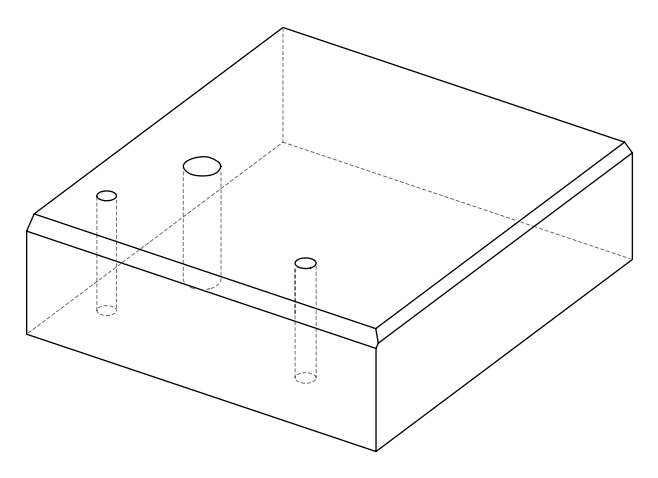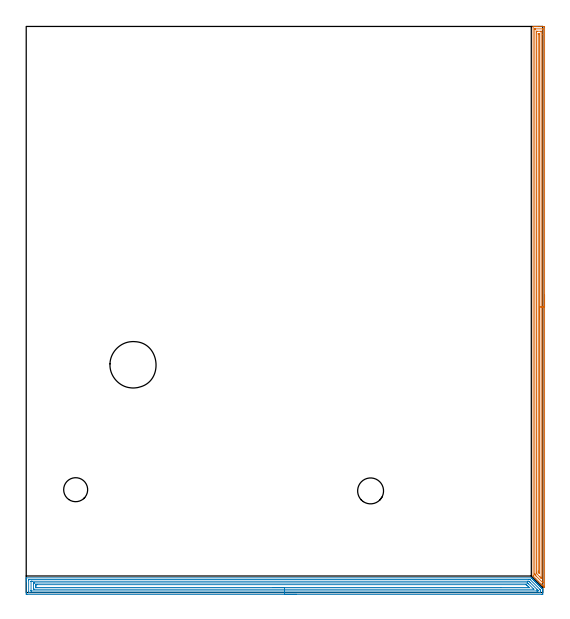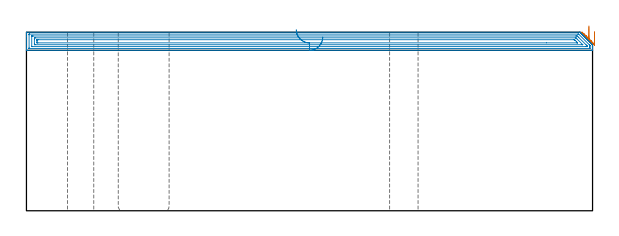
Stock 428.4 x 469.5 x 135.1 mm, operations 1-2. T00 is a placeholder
(PLAN: 13 operations, 10 tool changes, 49.3 min)
(1 AREA_MILL | FG_CHAMFER_SURFACE | UGT0205_001 | 14.94 min | 21165 mm3)
(2 AREA_MILL_1 | FG_CHAMFER_SURFACE_1 | UGT0205_001 | 17.3 min | 39722 mm3)
(3 MILL_THROUGH_HOLE_FROM_SOLID_MATERIAL | STEP1HOLE | NXT0201_007 | Circular | 13.41 min | 156698 mm3)
(4 SPOT_DRILL | STEP1HOLE_1 | NXT0321_9005460120000 | 0.05 min | 231 mm3)
(5 SPOT_DRILL_1 | STEP1HOLE_2 | NXT0321_9005460120000 | 0.05 min | 162 mm3)
(6 DRILL_BLIND_HOLE_INTO_CENTER | STEP1HOLE_1 | NXT0301_023 | 0.04 min | 71 mm3)
(7 GUN_DRILL_THROUGH_HOLE | STEP1HOLE_1 | UGT0307_001 | 0.6 min | 2462 mm3)
(8 SPADE_DRILL_TO_ENLARGE_THROUGH_HOLE | STEP1HOLE_1 | UGT0306_003 | 0.57 min | 13773 mm3)
(9 DRILL_TO_ENLARGE_THROUGH_HOLE | STEP1HOLE_1 | UGT0301_265 | 0.58 min | 25429 mm3)
(10 DRILL_BLIND_HOLE_INTO_CENTER_1 | STEP1HOLE_2 | NXT0301_023 | 0.04 min | 96 mm3)
(11 GUN_DRILL_THROUGH_HOLE_1 | STEP1HOLE_2 | UGT0307_001 | 0.6 min | 2447 mm3)
(12 SPADE_DRILL_TO_ENLARGE_THROUGH_HOLE_1 | STEP1HOLE_2 | UGT0306_003 | 0.57 min | 13795 mm3)
(13 DRILL_TO_ENLARGE_THROUGH_HOLE_1 | STEP1HOLE_2 | UGT0301_052 | 0.58 min | 32460 mm3)
(TOOL UGT0205_001 | Chamfer Mill 20 x 3 x 45 deg. | D20 FL50 Z2)
(TOOL NXT0201_007 | ENDMILL 25mm [R216.25-25050GCK54P 1620] | D25 R3 FL54 Z5)
(TOOL NXT0321_9005460120000 | NC Spot Drill, 142deg, 12mm, Carbide, Uncoated | D12 PA142 FL30 Z2)
(TOOL NXT0301_023 | Carbide Drill 5.2mm [860.1-0520-016A1-MM 2214] | D5.2 PA140 FL28 Z2)
(TOOL UGT0307_001 | Gun Drill 5 mm | D5 PA130 FL24 Z1)
(TOOL UGT0306_003 | Spade Drill 12.5mm | D12.5 PA132 FL10 Z2)
(TOOL UGT0301_265 | Twist Drill 19.9 mm | D19.9 PA118 FL140 Z2)
(TOOL UGT0301_052 | Twist Drill 21.5 mm | D21.5 PA118 FL150 Z2)
(OP 1 AREA_MILL)
G17 G21 G94 G90
T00 M6
G54
G17 G0 G90 X429.9 Y246.85 S1061 M3
G43 Z145.1 H0
Z135.6
G94 G1 Y246.812 Z134.728 F250.
Y246.698 Z133.864
Y246.509 Z133.012
Y246.247 Z132.18
Y245.913 Z131.374
Y245.51 Z130.6
Y245.042 Z129.864
Y244.511 Z129.172
Y243.921 Z128.529
Y243.278 Z127.94
Y242.586 Z127.408
Y241.85 Z126.94
Y241.076 Z126.537
Y240.27 Z126.203
Y239.438 Z125.941
Y238.587 Z125.752
Y237.722 Z125.638
Y236.85 Z125.6
X429.899 Y4.382 Z125.601
X429.895 Y4.232 Z125.605
X429.892 Y4.209 Z125.606
X429.718 Y4.382 Z125.781
X429.347 Y4.752 Z126.151
X428.823 Y5.276 Z126.675
X428.653 Y5.444 Z126.842
X428.49 Y5.609 Z127.008
X428.376 Y5.723 Z127.122
X428.215 Y5.883 Z127.28
X428.061 Y6.038 Z127.437
X427.929 Y6.17 Z127.569
X427.777 Y6.321 Z127.718
X427.632 Y6.467 Z127.866
X427.482 Y6.617 Z128.016
X427.339 Y6.759 Z128.156
X427.203 Y6.896 Z128.295
X427.035 Y7.064 Z128.463
X424.929 Y9.17 Z130.568
X422.565 Y11.535 Z132.934
X420.743 Y13.356 Z134.757
X420.439 Y13.663 Z135.058
X420.405 Y13.705 Z135.09
X420.4 Y13.77 Z135.1
Y469.319
X420.403 Y469.49 Z135.089
X420.548 Y469.497 Z134.944
X420.702 Y469.5 Z134.798
X420.936 Z134.564
X421.647 Z133.848
X422.878 Z132.618
X423.399 Z132.096
X424.014 Z131.481
X429.529 Z125.969
X429.792 Y469.496 Z125.705
X429.892 Y469.49 Z125.606
X429.899 Y469.387 Z125.599
X429.9 Y468.871 Z125.6
Y236.85
X428.486 Z127.014
Y8.576
X428.485 Y8.405 Z127.015
X428.481 Y8.18 Z127.019
X428.479 Y8.085 Z127.021
X428.422 Y8.138 Z127.078
X428.146 Y8.405 Z127.354
X422.78 Y13.77 Z132.72
X422.523 Y14.028 Z132.977
X421.896 Y14.664 Z133.604
X421.821 Y14.759 Z133.679
X421.818 Y14.845 Z133.682
X421.816 Y15.026 Z133.684
X421.814 Y15.387 Z133.686
Y15.558
Y466.912
X421.815 Y467.083 Z133.685
X421.819 Y467.444 Z133.681
X421.821 Y467.481 Z133.679
X421.87 Y467.49 Z133.63
X421.979 Y467.496 Z133.521
X422.115 Y467.499 Z133.385
X428.245 Z127.255
X428.424 Y467.494 Z127.076
X428.458 Y467.49 Z127.042
X428.479 Y467.481 Z127.021
X428.481 Y467.441 Z127.019
X428.485 Y467.255 Z127.015
X428.486 Y462.774 Z127.014
Y236.85
X427.072 Z128.428
X427.071 Y12.703 Z128.429
X427.066 Y11.982 Z128.434
X427.065 Y11.963 Z128.435
X427.028 Y11.982 Z128.472
X426.901 Y12.102 Z128.599
X426.123 Y12.876 Z129.377
X423.441 Y15.558 Z132.059
X423.399 Y15.601 Z132.101
X423.295 Y15.708 Z132.205
X423.245 Y15.763 Z132.255
X423.235 Y15.775 Z132.265
X423.233 Y15.832 Z132.267
X423.23 Y15.931 Z132.27
X423.228 Y16.626 Z132.272
X423.229 Y464.574 Z132.271
X423.231 Y465.295 Z132.269
X423.233 Y465.464 Z132.267
X423.235 Y465.485 Z132.265
X423.249 Y465.49 Z132.251
X423.298 Y465.495 Z132.202
X423.399 Y465.498 Z132.101
X424.074 Y465.5 Z131.426
X426.968 Y465.499 Z128.532
X427.022 Y465.495 Z128.478
X427.056 Y465.49 Z128.444
X427.065 Y465.485 Z128.435
X427.066 Y465.468 Z128.434
X427.07 Y465.295 Z128.43
X427.071 Y465.122 Z128.429
X427.072 Y236.85 Z128.428
X425.657 Z129.843
Y16.452
X425.656 Y15.935 Z129.844
X425.654 Y15.861 Z129.846
X425.651 Y15.818 Z129.849
X425.649 Y15.812 Z129.851
X425.579 Y15.879 Z129.921
X425.298 Y16.152 Z130.202
X425.15 Y16.299 Z130.35
X424.997 Y16.452 Z130.503
X424.837 Y16.615 Z130.663
X424.728 Y16.729 Z130.772
X424.649 Y16.814 Z130.851
X424.648 Y16.842 Z130.852
X424.645 Y16.968 Z130.855
X424.643 Y17.346 Z130.857
Y17.864
Y463.13
X424.645 Y463.303 Z130.855
X424.648 Y463.441 Z130.852
X424.649 Y463.479 Z130.851
X424.663 Y463.49 Z130.837
X424.716 Y463.492 Z130.784
X425.157 Y463.5 Z130.343
X425.583 Y463.494 Z129.917
X425.635 Y463.49 Z129.865
X425.651 Y463.486 Z129.849
X425.653 Y463.469 Z129.847
X425.656 Y463.409 Z129.844
X425.657 Y463.351 Z129.843
Y462.989
Y236.85
Y235.979 Z129.881
Y235.114 Z129.995
Y234.262 Z130.183
Y233.43 Z130.446
Y232.624 Z130.78
Y231.85 Z131.182
Y231.114 Z131.651
Y230.422 Z132.182
Y229.779 Z132.772
Y229.19 Z133.415
Y228.659 Z134.107
Y228.19 Z134.843
Y227.787 Z135.616
Y227.453 Z136.422
Y227.191 Z137.254
Y227.002 Z138.106
Y226.888 Z138.971
Y226.85 Z139.843
G0 Z145.1
M5
M2
(OP 2 AREA_MILL_1)
G17 G21 G94 G90
T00 M6
G54
G17 G0 G90 X224.2 Y-1.5 S1061 M3
G43 Z145.1 H0
Z131.4
G94 G1 X224.162 Z130.528 F250.
X224.048 Z129.664
X223.859 Z128.812
X223.597 Z127.98
X223.263 Z127.174
X222.86 Z126.4
X222.392 Z125.664
X221.86 Z124.972
X221.271 Z124.329
X220.628 Z123.74
X219.936 Z123.208
X219.2 Z122.74
X218.426 Z122.337
X217.62 Z122.003
X216.788 Z121.741
X215.936 Z121.552
X215.072 Z121.438
X214.2 Z121.4
X0.622
X0.024 Y-1.494 Z121.404
X0.007 Y-1.492 Z121.406
X0.003 Y-0.896 Z122.001
X0. Y-0.275 Z122.622
Y8.919 Z131.814
Y10.354 Z133.25
Y10.704 Z133.599
Y11.404 Z134.303
Y11.727 Z134.626
X0.007 Y12.141 Z135.032
X0.01 Y12.197 Z135.088
X0.175 Y12.2 Z135.1
X418.842
X418.894 Y12.195 Z135.091
X419.04 Y12.06 Z134.96
X419.504 Y11.596 Z134.496
X419.735 Y11.365 Z134.264
X419.803 Y11.299 Z134.195
X419.868 Y11.233 Z134.132
X420.033 Y11.067 Z133.966
X420.1 Y11.001 Z133.898
X420.165 Y10.936 Z133.835
X420.331 Y10.769 Z133.668
X420.398 Y10.704 Z133.6
X420.462 Y10.639 Z133.538
X420.629 Y10.472 Z133.371
X420.695 Y10.406 Z133.303
X420.759 Y10.342 Z133.241
X420.927 Y10.174 Z133.073
X420.993 Y10.109 Z133.006
X421.056 Y10.045 Z132.944
X421.225 Y9.876 Z132.775
X421.29 Y9.812 Z132.708
X421.353 Y9.748 Z132.647
X421.523 Y9.578 Z132.477
X421.587 Y9.514 Z132.411
X421.65 Y9.451 Z132.35
X421.82 Y9.28 Z132.179
X421.885 Y9.217 Z132.113
X421.947 Y9.154 Z132.053
X422.118 Y8.982 Z131.881
X422.182 Y8.919 Z131.816
X422.244 Y8.857 Z131.756
X422.416 Y8.684 Z131.583
X422.48 Y8.622 Z131.518
X422.541 Y8.56 Z131.459
X422.714 Y8.386 Z131.285
X422.777 Y8.324 Z131.221
X422.838 Y8.263 Z131.162
X423.012 Y8.088 Z130.987
X423.075 Y8.027 Z130.924
X423.255 Y7.845 Z130.745
X423.31 Y7.79 Z130.69
X423.967 Y7.135 Z130.031
X424.144 Y6.956 Z129.856
X424.203 Y6.897 Z129.796
X424.859 Y6.242 Z129.139
X425.032 Y6.068 Z128.968
X425.097 Y6.003 Z128.903
X425.752 Y5.35 Z128.247
X425.921 Y5.179 Z128.079
X425.991 Y5.109 Z128.009
X426.644 Y4.458 Z127.354
X426.809 Y4.291 Z127.191
X426.884 Y4.216 Z127.116
X427.536 Y3.565 Z126.462
X427.59 Y3.51 Z126.409
X427.778 Y3.322 Z126.221
X428.225 Y2.874 Z125.773
X428.39 Y2.699 Z125.598
X428.392 Y2.673 Z125.572
X428.4 Y1.973 Z124.873
Y0.539 Z123.435
Y-0.004 Z122.893
Y-0.354 Z122.543
X428.397 Y-0.896 Z121.999
X428.393 Y-1.491 Z121.405
X428.375 Y-1.493 Z121.403
X427.778 Y-1.5 Z121.4
X214.2
Y-0.086 Z122.814
X2.327 Y-0.085 Z122.815
X2.164 Y-0.082 Z122.818
X2.055 Y-0.079 Z122.821
X2.009 Y-0.073 Z122.827
X2.007 Y-0.062 Z122.838
X2.004 Y-0.004 Z122.896
X2. Y0.404 Z123.304
Y10.22 Z133.12
X2.004 Y10.704 Z133.604
X2.007 Y10.754 Z133.654
X2.009 Y10.774 Z133.674
X2.082 Y10.779 Z133.679
X2.245 Y10.784 Z133.684
X2.328 Y10.785 Z133.685
X417.136 Y10.786 Z133.686
X417.842 Y10.779 Z133.679
X417.884 Y10.755 Z133.655
X417.946 Y10.704 Z133.604
X417.948 Y10.702 Z133.602
X425.977 Y2.673 Z125.573
X426.21 Y2.439 Z125.339
X426.317 Y2.328 Z125.228
X426.367 Y2.271 Z125.171
X426.39 Y2.242 Z125.142
X426.392 Y2.189 Z125.089
X426.397 Y1.781 Z124.681
X426.4 Y1.372 Z124.272
Y0.888 Z123.788
Y0.48 Z123.38
X426.396 Y-0.004 Z122.896
X426.393 Y-0.054 Z122.846
X426.391 Y-0.074 Z122.826
X426.318 Y-0.079 Z122.821
X426.155 Y-0.084 Z122.816
X426.072 Y-0.085 Z122.815
X214.2 Y-0.086 Z122.814
Y1.328 Z124.228
X4.196 Y1.329 Z124.229
X4.046 Y1.33 Z124.23
X4.021 Y1.332 Z124.232
X4.014 Y1.334 Z124.234
X4.01 Y1.35 Z124.25
X4.004 Y1.454 Z124.354
X4.001 Y1.585 Z124.485
Y9.114 Z132.014
X4.007 Y9.311 Z132.211
X4.01 Y9.362 Z132.262
X4.029 Y9.365 Z132.265
X4.083 Y9.368 Z132.268
X4.196 Y9.37 Z132.27
X4.637 Y9.371 Z132.271
X5.09
X415.708
X416.161 Y9.37 Z132.27
X416.605 Y9.368 Z132.268
X416.823 Y9.364 Z132.264
X417.054 Y9.143 Z132.043
X417.28 Y8.919 Z131.819
X417.948 Y8.253 Z131.153
X423.526 Y2.673 Z125.573
X424.203 Y1.985 Z124.885
X424.39 Y1.781 Z124.681
X424.396 Y1.588 Z124.488
X424.392 Y1.389 Z124.289
X424.39 Y1.338 Z124.238
X424.371 Y1.335 Z124.235
X424.316 Y1.332 Z124.232
X424.203 Y1.33 Z124.23
X423.763 Y1.329 Z124.229
X423.31 Y1.328 Z124.228
X214.2
Y2.743 Z125.643
X6.807
X6.047 Y2.75 Z125.65
X6.01 Y2.752 Z125.652
X6.006 Y2.799 Z125.699
X6.002 Y2.906 Z125.806
X6.001 Y3.12 Z126.02
X6. Y3.549 Z126.449
Y7.118 Z130.018
X6.001 Y7.573 Z130.473
X6.002 Y7.792 Z130.692
X6.006 Y7.901 Z130.801
X6.01 Y7.949 Z130.849
X6.059 Y7.952 Z130.852
X6.877 Y7.957 Z130.857
X6.947
X415.338
X415.747 Y7.95 Z130.85
X415.799 Y7.94 Z130.84
X415.882 Y7.863 Z130.763
X416.007 Y7.742 Z130.642
X416.161 Y7.591 Z130.491
X416.617 Y7.135 Z130.035
X420.896 Y2.854 Z125.754
X420.936 Y2.811 Z125.711
X420.975 Y2.765 Z125.665
X420.983 Y2.749 Z125.649
X420.559 Y2.743 Z125.643
X214.2
Y4.157 Z127.057
X8.665 Y4.158 Z127.058
X8.068 Y4.161 Z127.061
X8.025 Y4.164 Z127.064
X8.01 Y4.172 Z127.072
X8.004 Y4.225 Z127.125
X8.002 Y4.458 Z127.358
X8. Y5.121 Z128.021
Y6.014 Z128.914
X8.001 Y6.242 Z129.142
X8.003 Y6.408 Z129.308
X8.006 Y6.491 Z129.391
X8.009 Y6.527 Z129.427
X8.064 Y6.536 Z129.436
X8.366 Y6.54 Z129.44
X8.665 Y6.542 Z129.442
X9.257 Y6.543 Z129.443
X414.073
X414.374 Y6.541 Z129.441
X414.674 Y6.537 Z129.437
X414.755 Y6.535 Z129.435
X414.797 Y6.496 Z129.396
X414.886 Y6.412 Z129.312
X415.059 Y6.242 Z129.142
X415.267 Y6.035 Z128.935
X416.161 Y5.141 Z128.041
X416.843 Y4.458 Z127.358
X417.054 Y4.243 Z127.143
X417.121 Y4.169 Z127.069
X417.113 Y4.164 Z127.064
X417.054 Y4.162 Z127.062
X416.461 Y4.158 Z127.058
X393.544 Y4.157 Z127.057
X214.2
X213.328 Z127.095
X212.464 Z127.209
X211.612 Z127.398
X210.78 Z127.66
X209.974 Z127.994
X209.2 Z128.397
X208.464 Z128.865
X207.772 Z129.396
X207.129 Z129.986
X206.54 Z130.629
X206.008 Z131.321
X205.54 Z132.057
X205.137 Z132.831
X204.803 Z133.637
X204.541 Z134.469
X204.352 Z135.32
X204.238 Z136.185
X204.2 Z137.057
G0 Z145.1
M5
M2
